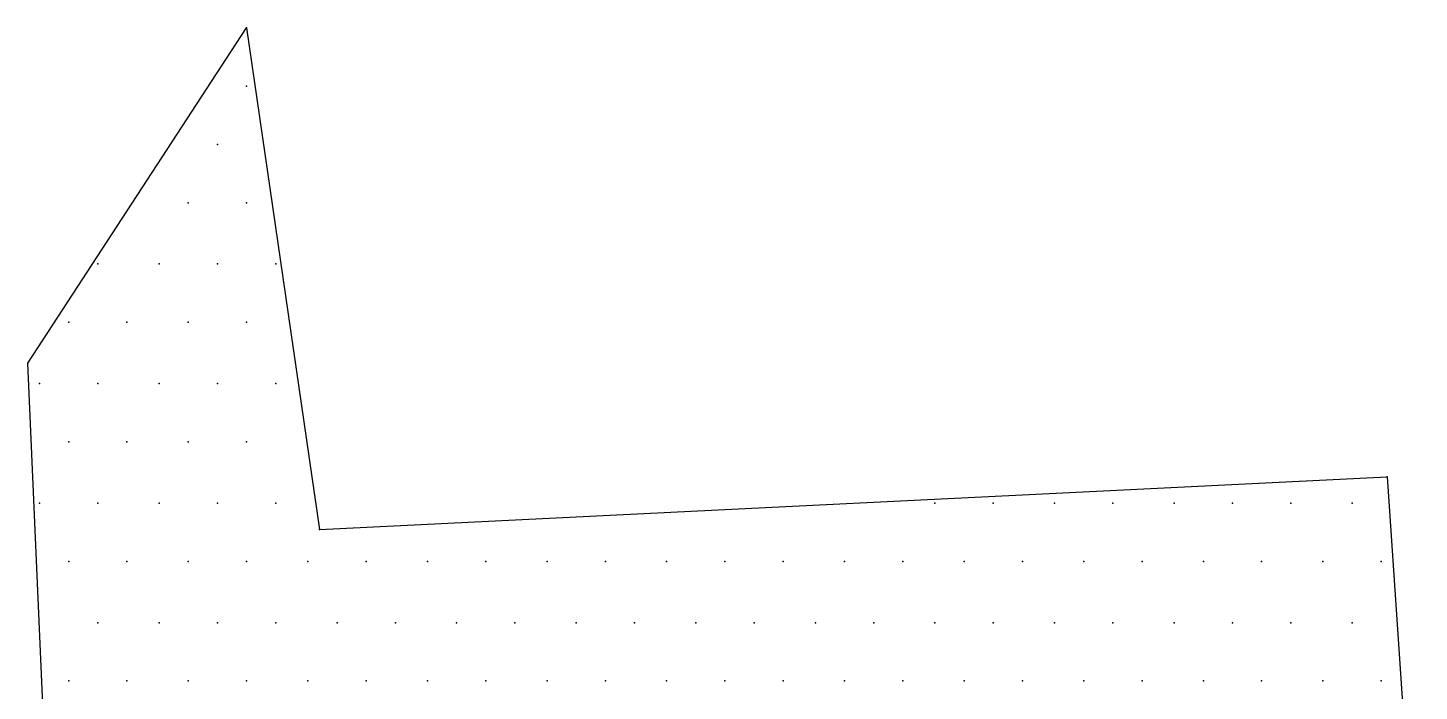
# Model space of a CAD drawing. Extents: x 180421 to 182279, y 668879 to 669787.
# Drawn here: x 180609.578 to 180612.095, y 669600.787 to 669601.988 of the extents above; entities that cross this region are included whole.
import ezdxf

# ---------------------------------------------------------------- set-up
doc = ezdxf.new("R2010")
doc.units = 0
doc.header["$LTSCALE"] = 2.5
doc.header["$MEASUREMENT"] = 0
doc.layers.get('0').update_dxf_attribs({"linetype": 'CONTINUOUS'})
doc.layers.add('KOTERET', color=1, linetype='CONTINUOUS')

# ---------------------------------------------------------------- blocks, each defined once
blk = doc.blocks.new('elipsa')
at = {"layer": 'KOTERET', "color": 2, "linetype": 'Continuous'}
for points in [[(7.8644, -13.3634), (8.2602, -12.7564)], [(8.2602, -12.7564), (8.3922, -13.6643)], [(8.2602, -12.862), (8.2602, -12.862)], [(8.2075, -12.9675), (8.2075, -12.9675)], [(8.1547, -13.0731), (8.1547, -13.0731)], [(8.2602, -13.0731), (8.2602, -13.0731)], [(7.991, -13.1839), (7.991, -13.1839)], [(8.1019, -13.1839), (8.1019, -13.1839)], [(8.2075, -13.1839), (8.2075, -13.1839)], [(8.313, -13.1839), (8.313, -13.1839)], [(7.9383, -13.2895), (7.9383, -13.2895)], [(8.0438, -13.2895), (8.0438, -13.2895)], [(8.1547, -13.2895), (8.1547, -13.2895)], [(8.2602, -13.2895), (8.2602, -13.2895)], [(7.9172, -14.5721), (7.8644, -13.3634)], [(7.8855, -13.4004), (7.8855, -13.4004)], [(7.991, -13.4004), (7.991, -13.4004)], [(8.1019, -13.4004), (8.1019, -13.4004)], [(8.2075, -13.4004), (8.2075, -13.4004)], [(8.313, -13.4004), (8.313, -13.4004)], [(7.9383, -13.5059), (7.9383, -13.5059)], [(8.0438, -13.5059), (8.0438, -13.5059)], [(8.1547, -13.5059), (8.1547, -13.5059)], [(8.2602, -13.5059), (8.2602, -13.5059)], [(8.3922, -13.6643), (10.324, -13.5693)], [(10.324, -13.5693), (10.3821, -14.4243)], [(7.8855, -13.6168), (7.8855, -13.6168)], [(7.991, -13.6168), (7.991, -13.6168)], [(8.1019, -13.6168), (8.1019, -13.6168)], [(8.2075, -13.6168), (8.2075, -13.6168)], [(8.313, -13.6168), (8.313, -13.6168)], [(9.5059, -13.6168), (9.5059, -13.6168)], [(9.6114, -13.6168), (9.6114, -13.6168)], [(9.7223, -13.6168), (9.7223, -13.6168)], [(9.8278, -13.6168), (9.8278, -13.6168)], [(9.9387, -13.6168), (9.9387, -13.6168)], [(10.0443, -13.6168), (10.0443, -13.6168)], [(10.1498, -13.6168), (10.1498, -13.6168)], [(10.2607, -13.6168), (10.2607, -13.6168)], [(7.9383, -13.7223), (7.9383, -13.7223)], [(8.0438, -13.7223), (8.0438, -13.7223)], [(8.1547, -13.7223), (8.1547, -13.7223)], [(8.2602, -13.7223), (8.2602, -13.7223)], [(8.3711, -13.7223), (8.3711, -13.7223)], [(8.4766, -13.7223), (8.4766, -13.7223)], [(8.5875, -13.7223), (8.5875, -13.7223)], [(8.693, -13.7223), (8.693, -13.7223)], [(8.8039, -13.7223), (8.8039, -13.7223)], [(8.9094, -13.7223), (8.9094, -13.7223)], [(9.0203, -13.7223), (9.0203, -13.7223)], [(9.1259, -13.7223), (9.1259, -13.7223)], [(9.2314, -13.7223), (9.2314, -13.7223)], [(9.3423, -13.7223), (9.3423, -13.7223)], [(9.4478, -13.7223), (9.4478, -13.7223)], [(9.5587, -13.7223), (9.5587, -13.7223)], [(9.6642, -13.7223), (9.6642, -13.7223)], [(9.7751, -13.7223), (9.7751, -13.7223)], [(9.8806, -13.7223), (9.8806, -13.7223)], [(9.9915, -13.7223), (9.9915, -13.7223)], [(10.097, -13.7223), (10.097, -13.7223)], [(10.2079, -13.7223), (10.2079, -13.7223)], [(10.3134, -13.7223), (10.3134, -13.7223)], [(7.991, -13.8332), (7.991, -13.8332)], [(8.1019, -13.8332), (8.1019, -13.8332)], [(8.2075, -13.8332), (8.2075, -13.8332)], [(8.313, -13.8332), (8.313, -13.8332)], [(8.4239, -13.8332), (8.4239, -13.8332)], [(8.5294, -13.8332), (8.5294, -13.8332)], [(8.6403, -13.8332), (8.6403, -13.8332)], [(8.7458, -13.8332), (8.7458, -13.8332)], [(8.8567, -13.8332), (8.8567, -13.8332)], [(8.9622, -13.8332), (8.9622, -13.8332)], [(9.0731, -13.8332), (9.0731, -13.8332)], [(9.1786, -13.8332), (9.1786, -13.8332)], [(9.2895, -13.8332), (9.2895, -13.8332)], [(9.395, -13.8332), (9.395, -13.8332)], [(9.5059, -13.8332), (9.5059, -13.8332)], [(9.6114, -13.8332), (9.6114, -13.8332)], [(9.7223, -13.8332), (9.7223, -13.8332)], [(9.8278, -13.8332), (9.8278, -13.8332)], [(9.9387, -13.8332), (9.9387, -13.8332)], [(10.0443, -13.8332), (10.0443, -13.8332)], [(10.1498, -13.8332), (10.1498, -13.8332)], [(10.2607, -13.8332), (10.2607, -13.8332)], [(7.9383, -13.9387), (7.9383, -13.9387)], [(8.0438, -13.9387), (8.0438, -13.9387)], [(8.1547, -13.9387), (8.1547, -13.9387)], [(8.2602, -13.9387), (8.2602, -13.9387)], [(8.3711, -13.9387), (8.3711, -13.9387)], [(8.4766, -13.9387), (8.4766, -13.9387)], [(8.5875, -13.9387), (8.5875, -13.9387)], [(8.693, -13.9387), (8.693, -13.9387)], [(8.8039, -13.9387), (8.8039, -13.9387)], [(8.9094, -13.9387), (8.9094, -13.9387)], [(9.0203, -13.9387), (9.0203, -13.9387)], [(9.1259, -13.9387), (9.1259, -13.9387)], [(9.2314, -13.9387), (9.2314, -13.9387)], [(9.3423, -13.9387), (9.3423, -13.9387)], [(9.4478, -13.9387), (9.4478, -13.9387)], [(9.5587, -13.9387), (9.5587, -13.9387)], [(9.6642, -13.9387), (9.6642, -13.9387)], [(9.7751, -13.9387), (9.7751, -13.9387)], [(9.8806, -13.9387), (9.8806, -13.9387)], [(9.9915, -13.9387), (9.9915, -13.9387)], [(10.097, -13.9387), (10.097, -13.9387)], [(10.2079, -13.9387), (10.2079, -13.9387)], [(10.3134, -13.9387), (10.3134, -13.9387)]]:
    blk.add_lwpolyline(points, dxfattribs=at)
at = {"layer": 'KOTERET', "color": 1}
for p in [(8.2602, -12.7564), (8.2602, -12.7564), (8.2602, -12.862), (8.2602, -12.862), (8.2075, -12.9675), (8.2075, -12.9675), (8.1547, -13.0731), (8.1547, -13.0731), (8.2602, -13.0731), (8.2602, -13.0731), (7.991, -13.1839), (7.991, -13.1839), (8.1019, -13.1839), (8.1019, -13.1839), (8.2075, -13.1839), (8.2075, -13.1839), (8.313, -13.1839), (8.313, -13.1839), (7.9383, -13.2895), (7.9383, -13.2895), (8.0438, -13.2895), (8.0438, -13.2895), (8.1547, -13.2895), (8.1547, -13.2895), (8.2602, -13.2895), (8.2602, -13.2895), (7.8644, -13.3634), (7.8644, -13.3634), (7.8855, -13.4004), (7.8855, -13.4004), (7.991, -13.4004), (7.991, -13.4004), (8.1019, -13.4004), (8.1019, -13.4004), (8.2075, -13.4004), (8.2075, -13.4004), (8.313, -13.4004), (8.313, -13.4004), (7.9383, -13.5059), (7.9383, -13.5059), (8.0438, -13.5059), (8.0438, -13.5059), (8.1547, -13.5059), (8.1547, -13.5059), (8.2602, -13.5059), (8.2602, -13.5059), (10.324, -13.5693), (10.324, -13.5693), (7.8855, -13.6168), (7.8855, -13.6168), (7.991, -13.6168), (7.991, -13.6168), (8.1019, -13.6168), (8.1019, -13.6168), (8.2075, -13.6168), (8.2075, -13.6168), (8.313, -13.6168), (8.313, -13.6168), (9.5059, -13.6168), (9.5059, -13.6168), (9.6114, -13.6168), (9.6114, -13.6168), (9.7223, -13.6168), (9.7223, -13.6168), (9.8278, -13.6168), (9.8278, -13.6168), (9.9387, -13.6168), (9.9387, -13.6168), (10.0443, -13.6168), (10.0443, -13.6168), (10.1498, -13.6168), (10.1498, -13.6168), (10.2607, -13.6168), (10.2607, -13.6168), (8.3922, -13.6643), (8.3922, -13.6643), (7.9383, -13.7223), (7.9383, -13.7223), (8.0438, -13.7223), (8.0438, -13.7223), (8.1547, -13.7223), (8.1547, -13.7223), (8.2602, -13.7223), (8.2602, -13.7223), (8.3711, -13.7223), (8.3711, -13.7223), (8.4766, -13.7223), (8.4766, -13.7223), (8.5875, -13.7223), (8.5875, -13.7223), (8.693, -13.7223), (8.693, -13.7223), (8.8039, -13.7223), (8.8039, -13.7223), (8.9094, -13.7223), (8.9094, -13.7223), (9.0203, -13.7223), (9.0203, -13.7223), (9.1259, -13.7223), (9.1259, -13.7223), (9.2314, -13.7223), (9.2314, -13.7223), (9.3423, -13.7223), (9.3423, -13.7223), (9.4478, -13.7223), (9.4478, -13.7223), (9.5587, -13.7223), (9.5587, -13.7223), (9.6642, -13.7223), (9.6642, -13.7223), (9.7751, -13.7223), (9.7751, -13.7223), (9.8806, -13.7223), (9.8806, -13.7223), (9.9915, -13.7223), (9.9915, -13.7223), (10.097, -13.7223), (10.097, -13.7223), (10.2079, -13.7223), (10.2079, -13.7223), (10.3134, -13.7223), (10.3134, -13.7223), (7.991, -13.8332), (7.991, -13.8332), (8.1019, -13.8332), (8.1019, -13.8332), (8.2075, -13.8332), (8.2075, -13.8332), (8.313, -13.8332), (8.313, -13.8332), (8.4239, -13.8332), (8.4239, -13.8332), (8.5294, -13.8332), (8.5294, -13.8332), (8.6403, -13.8332), (8.6403, -13.8332), (8.7458, -13.8332), (8.7458, -13.8332), (8.8567, -13.8332), (8.8567, -13.8332), (8.9622, -13.8332), (8.9622, -13.8332), (9.0731, -13.8332), (9.0731, -13.8332), (9.1786, -13.8332), (9.1786, -13.8332), (9.2895, -13.8332), (9.2895, -13.8332), (9.395, -13.8332), (9.395, -13.8332), (9.5059, -13.8332), (9.5059, -13.8332), (9.6114, -13.8332), (9.6114, -13.8332), (9.7223, -13.8332), (9.7223, -13.8332), (9.8278, -13.8332), (9.8278, -13.8332), (9.9387, -13.8332), (9.9387, -13.8332), (10.0443, -13.8332), (10.0443, -13.8332), (10.1498, -13.8332), (10.1498, -13.8332), (10.2607, -13.8332), (10.2607, -13.8332), (7.9383, -13.9387), (7.9383, -13.9387), (8.0438, -13.9387), (8.0438, -13.9387), (8.1547, -13.9387), (8.1547, -13.9387), (8.2602, -13.9387), (8.2602, -13.9387), (8.3711, -13.9387), (8.3711, -13.9387), (8.4766, -13.9387), (8.4766, -13.9387), (8.5875, -13.9387), (8.5875, -13.9387), (8.693, -13.9387), (8.693, -13.9387), (8.8039, -13.9387), (8.8039, -13.9387), (8.9094, -13.9387), (8.9094, -13.9387), (9.0203, -13.9387), (9.0203, -13.9387), (9.1259, -13.9387), (9.1259, -13.9387), (9.2314, -13.9387), (9.2314, -13.9387), (9.3423, -13.9387), (9.3423, -13.9387), (9.4478, -13.9387), (9.4478, -13.9387), (9.5587, -13.9387), (9.5587, -13.9387), (9.6642, -13.9387), (9.6642, -13.9387), (9.7751, -13.9387), (9.7751, -13.9387), (9.8806, -13.9387), (9.8806, -13.9387), (9.9915, -13.9387), (9.9915, -13.9387), (10.097, -13.9387), (10.097, -13.9387), (10.2079, -13.9387), (10.2079, -13.9387), (10.3134, -13.9387), (10.3134, -13.9387)]:
    blk.add_point(p, dxfattribs=at)

msp = doc.modelspace()

# ---------------------------------------------------------------- block references
msp.add_blockref('elipsa', (180601.7133, 669614.7446))

doc.saveas('drawing.dxf')
